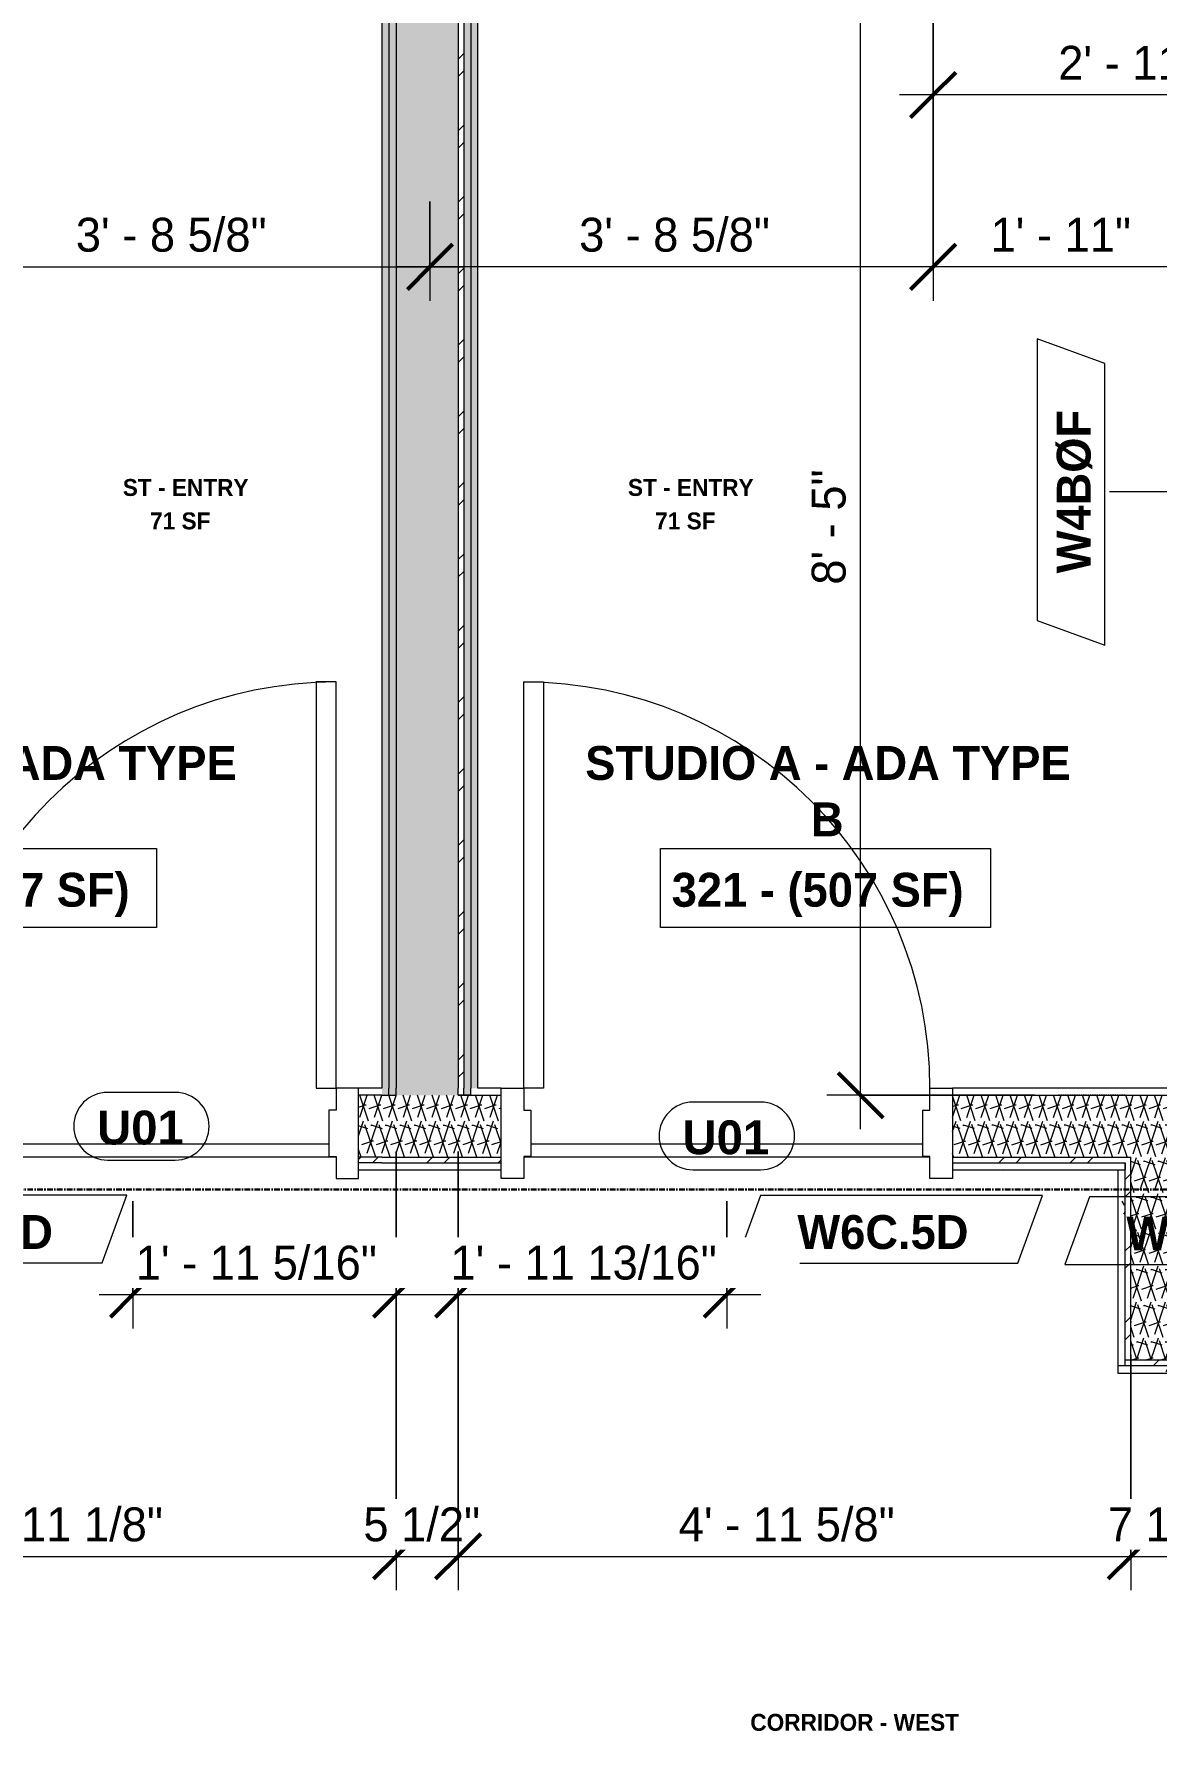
# Model space of a CAD drawing. Header units: inches. Extents: x -4058 to -1781, y 9814 to 12289.
# Drawn here: x -2749.8 to -2650.4, y 10419.2 to 10569.6 of the extents above; entities that cross this region are included whole.
import ezdxf

# ---------------------------------------------------------------- set-up
doc = ezdxf.new("R2010")
doc.units = ezdxf.units.IN
doc.header["$MEASUREMENT"] = 0
for name, pattern in [('Dash 3_32_', [0.1875, 0.09375, -0.09375]), ('Grid Line 1_2_', [0.875, 0.5, -0.125, 0.125, -0.125]), ('Grid Line 1_2__2_', [0.875, 0.5, -0.125, 0.125, -0.125])]:
    doc.linetypes.add(name, pattern=pattern)
for name, color, linetype, lineweight in [('0-1', 7, 'Continuous', 5), ('0-4', 55, 'Continuous', 9), ('A-ANNO-DIMS', 211, 'Continuous', 9), ('A-ANNO-DIMS-32', 211, 'Continuous', 9), ('A-AREA-IDEN', 2, 'Continuous', 9), ('A-DETL-1', 90, 'Dash 3_32_', 9), ('A-DOOR-1', 7, 'Continuous', 9), ('A-DOOR-FRAM-1', 7, 'Continuous', 9), ('A-DOOR-IDEN', 31, 'Continuous', 9), ('A-FLOR-1', 7, 'Continuous', 9), ('A-WALL-1', 7, 'Continuous', 9), ('A-WALL-IDEN', 211, 'Continuous', 9), ('A-WALL-PATT-1', 9, 'Continuous', 9), ('I-WALL-2', 7, 'Continuous', 9), ('S-GRID-1', 1, 'Grid Line 1_2_', 9), ('S-GRID-2', 1, 'Grid Line 1_2__2_', 30)]:
    doc.layers.add(name, color=color, linetype=linetype, lineweight=lineweight)
doc.styles.add('Arial_B', font='arialbd.ttf', dxfattribs={"height": 3})
doc.styles.add('Century Gothic', font='ufonts.com_century-gothic.ttf', dxfattribs={"height": 3})
doc.styles.add('Century Gothic_B', font='GOTHICB.TTF', dxfattribs={"height": 3})
doc.styles.add('Century Gothic_B_1', font='GOTHICB.TTF', dxfattribs={"height": 1.5})
doc.dimstyles.new('THE_DIMENSION_STRING', dxfattribs={"dimscale": 12, "dimtxt": 3.132505, "dimasz": 0.333333, "dimexe": 0.25, "dimexo": 0.166667, "dimgap": 0.041667, "dimtad": 1, "dimdec": 4, "dimrnd": 0.0625, "dimzin": 3, "dimdsep": 46, "dimlunit": 4, "dimtxsty": 'Century Gothic', "dimblk1": 'OBLIQUE', "dimblk2": 'OBLIQUE', "dimsah": 1, "dimcen": 0.09, "dimdle": 0.25, "dimazin": 0, "dimtfac": 1, "dimtdec": 4, "dimtix": 1, "dimtmove": 0, "dimatfit": 3, "dimfxl": 1, "dimtvp": 1, "dimtfill": 1, "dimfrac": 2, "dimtolj": 1, "dimtzin": 0, "dimarcsym": 2})
doc.dimstyles.new('THE_DIMENSION_STRING_2', dxfattribs={"dimscale": 12, "dimtxt": 3.132505, "dimasz": 0.333333, "dimexe": 0.25, "dimexo": 0.166667, "dimgap": 0.041667, "dimtad": 1, "dimdec": 4, "dimrnd": 0.0625, "dimzin": 3, "dimdsep": 46, "dimlunit": 4, "dimtxsty": 'Century Gothic', "dimblk1": 'OBLIQUE', "dimblk2": 'OBLIQUE', "dimsah": 1, "dimcen": 0.09, "dimdle": 0.25, "dimazin": 0, "dimtfac": 1, "dimtdec": 4, "dimtix": 1, "dimtmove": 0, "dimatfit": 3, "dimfxl": 1, "dimtvp": 1, "dimtfill": 1, "dimfrac": 2, "dimtolj": 1, "dimtzin": 0, "dimarcsym": 2})
doc.dimstyles.new('THE_DIMENSION_STRING_3', dxfattribs={"dimscale": 12, "dimtxt": 3.132505, "dimasz": 0.333333, "dimexe": 0.25, "dimexo": 0.166667, "dimgap": 0.041667, "dimtad": 1, "dimdec": 4, "dimrnd": 0.0625, "dimzin": 3, "dimdsep": 46, "dimlunit": 4, "dimtxsty": 'Century Gothic', "dimblk1": 'OBLIQUE', "dimblk2": 'OBLIQUE', "dimsah": 1, "dimcen": 0.09, "dimdle": 0.25, "dimazin": 0, "dimtfac": 1, "dimtdec": 4, "dimtix": 1, "dimtmove": 0, "dimatfit": 3, "dimfxl": 1, "dimtvp": 1, "dimtfill": 1, "dimfrac": 2, "dimtolj": 1, "dimtzin": 0, "dimarcsym": 2})
doc.dimstyles.new('THE_DIMENSION_STRING_4', dxfattribs={"dimscale": 12, "dimtxt": 3.132505, "dimasz": 0.333333, "dimexe": 0.25, "dimexo": 0.166667, "dimgap": 0.041667, "dimtad": 1, "dimdec": 4, "dimrnd": 0.0625, "dimzin": 3, "dimdsep": 46, "dimlunit": 4, "dimtxsty": 'Century Gothic', "dimblk1": 'OBLIQUE', "dimblk2": 'OBLIQUE', "dimsah": 1, "dimcen": 0.09, "dimdle": 0.25, "dimazin": 0, "dimtfac": 1, "dimtdec": 4, "dimtix": 1, "dimtmove": 0, "dimatfit": 3, "dimfxl": 1, "dimtvp": 1, "dimtfill": 1, "dimfrac": 2, "dimtolj": 1, "dimtzin": 0, "dimarcsym": 2})
doc.dimstyles.new('THE_DIMENSION_STRING_5', dxfattribs={"dimscale": 12, "dimtxt": 3.132505, "dimasz": 0.333333, "dimexe": 0.25, "dimexo": 0.166667, "dimgap": 0.041667, "dimtad": 1, "dimdec": 4, "dimrnd": 0.0625, "dimzin": 3, "dimdsep": 46, "dimlunit": 4, "dimtxsty": 'Century Gothic', "dimblk1": 'OBLIQUE', "dimblk2": 'OBLIQUE', "dimsah": 1, "dimcen": 0.09, "dimdle": 0.25, "dimazin": 0, "dimtfac": 1, "dimtdec": 4, "dimtix": 1, "dimtmove": 0, "dimatfit": 3, "dimfxl": 1, "dimtvp": 1, "dimtfill": 1, "dimfrac": 2, "dimtolj": 1, "dimtzin": 0, "dimarcsym": 2})
pattern_1 = [(0, (0, 0), (10.24, 2.56), [0.422, -7.258, 0.422, -7.258, -40.96]), (0, (0, 0), (10.24, 2.56), [-15.36, 0.422, -14.938, 0.422, -7.258, -17.92]), (0, (0, 0), (10.24, 2.56), [-38.4, 0.422, -4.698, 0.422, -12.378]), (120, (3.84, 1.28), (-7.33702503, 7.58810013), [0.422, -7.258, 0.422, -7.258, -40.96]), (120, (3.84, 1.28), (-7.33702503, 7.58810013), [-15.36, 0.422, -14.938, 0.422, -7.258, -17.92]), (120, (3.84, 1.28), (-7.33702503, 7.58810013), [-38.4, 0.422, -4.698, 0.422, -12.378]), (240, (5.12, 6.4), (-2.90297497, -10.14810013), [0.422, -7.258, 0.422, -7.258, -40.96]), (240, (5.12, 6.4), (-2.90297497, -10.14810013), [-15.36, 0.422, -14.938, 0.422, -7.258, -17.92]), (240, (5.12, 6.4), (-2.90297497, -10.14810013), [-38.4, 0.422, -4.698, 0.422, -12.378])]
pattern_2 = [(161.57, (0.16, 0.16), (-1.279773737, -0.000426766), [0, -9.107, 1.011, 0]), (18.43, (-0.16, 0.16), (-1.279773737, 0.000426766), [0, -9.107, 1.011, 0]), (108.43, (0.16, 0.16), (0.639452382, -3.199964008), [3.035, -7.083]), (71.57, (-0.16, 0.16), (0.639452382, 3.199964008), [3.035, -7.083])]
pattern_3 = [(45, (0, 0), (-3.1678384, 3.1678384), []), (45, (0, 4.8), (-3.1678384, 3.1678384), [])]

# ---------------------------------------------------------------- blocks, each defined once
blk = doc.blocks.new('CTR - 1st Phase - Shell_rvt-1-UNITS PLANS - 3RD FLOOR')
at = {"layer": 'A-FLOR-1'}
for p, q in [((-2758.41, 10471.24), (-2723.66, 10471.24)), ((-2705.79, 10471.24), (-2671.04, 10471.24)), ((-2723.04, 10470.04), (-2759.04, 10470.04)), ((-2670.41, 10470.04), (-2706.41, 10470.04))]:
    blk.add_line(p, q, dxfattribs=at)
at = {"layer": 'S-GRID-1'}
blk.add_line((-1781.27, 10467.19), (-4041.78, 10467.19), dxfattribs=at)
blk = doc.blocks.new('HOLLOW METAL - UNIT DOOR-2191978-UNITS PLANS - 3RD FLOOR')
at = {"layer": 'A-DOOR-1'}
for p, q in [((18, 39.875), (16.25, 39.875)), ((16.25, 39.875), (16.25, 3.875)), ((18, 3.875), (18, 39.875)), ((16.25, 3.875), (18, 3.875))]:
    blk.add_line(p, q, dxfattribs=at)
blk.add_arc((18, 3.875), 36, 90, 180, dxfattribs=at)
at = {"layer": 'A-DOOR-FRAM-1'}
for p, q in [((-18, 3.875), (-20, 3.875)), ((-20, 3.875), (-20, -4.125)), ((-18, 1.9375), (-18, 3.875)), ((18, 3.875), (18, 1.9375)), ((20, 3.875), (18, 3.875)), ((20, -4.125), (20, 3.875)), ((-17.375, 1.9375), (-18, 1.9375)), ((-17.375, -2.1875), (-17.375, 1.9375)), ((18, 1.9375), (17.375, 1.9375)), ((17.375, 1.9375), (17.375, -2.1875)), ((-18, -4.125), (-18, -2.1875)), ((-18, -2.1875), (-17.375, -2.1875)), ((17.375, -2.1875), (18, -2.1875)), ((18, -2.1875), (18, -4.125)), ((-20, -4.125), (-18, -4.125)), ((18, -4.125), (20, -4.125))]:
    blk.add_line(p, q, dxfattribs=at)
blk = doc.blocks.new('HOLLOW METAL - UNIT DOOR-2191977-UNITS PLANS - 3RD FLOOR')
at = {"layer": 'A-DOOR-1'}
for p, q in [((16.25, -3.875), (18, -3.875)), ((16.25, -39.875), (16.25, -3.875)), ((18, -3.875), (18, -39.875)), ((18, -39.875), (16.25, -39.875))]:
    blk.add_line(p, q, dxfattribs=at)
blk.add_arc((18, -3.875), 36, 180, 270, dxfattribs=at)
at = {"layer": 'A-DOOR-FRAM-1'}
for p, q in [((-20, 4.125), (-18, 4.125)), ((-20, -3.875), (-20, 4.125)), ((-18, 4.125), (-18, 2.1875)), ((18, 4.125), (20, 4.125)), ((18, 2.1875), (18, 4.125)), ((20, 4.125), (20, -3.875)), ((-18, 2.1875), (-17.375, 2.1875)), ((-17.375, 2.1875), (-17.375, -1.9375)), ((17.375, 2.1875), (18, 2.1875)), ((17.375, -1.9375), (17.375, 2.1875)), ((-18, -1.9375), (-18, -3.875)), ((-17.375, -1.9375), (-18, -1.9375)), ((18, -1.9375), (17.375, -1.9375)), ((18, -3.875), (18, -1.9375)), ((-18, -3.875), (-20, -3.875)), ((20, -3.875), (18, -3.875))]:
    blk.add_line(p, q, dxfattribs=at)
blk = doc.blocks.new('CTR - 1st Phase - Common Walls_rvt-1-UNITS PLANS - 3RD FLOOR')
at = {"layer": 'A-WALL-PATT-1'}
h = blk.add_hatch(dxfattribs=at)
h.set_pattern_fill('FP_1', color=256, style=0, pattern_type=2)
h.set_pattern_definition(pattern_1)
h.paths.add_polyline_path([(-2718.35, 10475.54), (-2718.35, 10843.14), (-2718.97, 10843.14), (-2718.97, 10475.54)], flags=0)
h = blk.add_hatch(dxfattribs=at)
h.set_pattern_fill('FP_1', color=256, style=0, pattern_type=2)
h.set_pattern_definition(pattern_1)
h.paths.add_polyline_path([(-2717.72, 10475.54), (-2717.72, 10843.14), (-2718.35, 10843.14), (-2718.35, 10475.54)], flags=0)
h = blk.add_hatch(dxfattribs=at)
h.set_pattern_fill('FP_5', color=256, style=0, pattern_type=2)
h.set_pattern_definition(pattern_2)
h.paths.add_polyline_path([(-2717.72, 10475.54), (-2712.22, 10475.54), (-2712.22, 10843.14), (-2717.72, 10843.14), (-2717.72, 10476.16)], flags=0)
h = blk.add_hatch(dxfattribs=at)
h.set_pattern_fill('FP_63', color=256, style=0, pattern_type=2)
h.set_pattern_definition(pattern_3)
h.paths.add_polyline_path([(-2711.72, 10475.54), (-2711.72, 10843.14), (-2712.22, 10843.14), (-2712.22, 10475.54)], flags=0)
h = blk.add_hatch(dxfattribs=at)
h.set_pattern_fill('FP_1', color=256, style=0, pattern_type=2)
h.set_pattern_definition(pattern_1)
h.paths.add_polyline_path([(-2711.72, 10475.54), (-2711.1, 10475.54), (-2711.1, 10843.14), (-2711.72, 10843.14), (-2711.72, 10476.16)], flags=0)
h = blk.add_hatch(dxfattribs=at)
h.set_pattern_fill('FP_1', color=256, style=0, pattern_type=2)
h.set_pattern_definition(pattern_1)
h.paths.add_polyline_path([(-2711.1, 10476.16), (-2710.47, 10476.16), (-2710.47, 10843.14), (-2711.1, 10843.14), (-2711.1, 10482.29)], flags=0)
h = blk.add_hatch(dxfattribs=at)
h.set_pattern_fill('FP_1', color=256, style=0, pattern_type=2)
h.set_pattern_definition(pattern_1)
h.paths.add_polyline_path([(-2718.97, 10475.54), (-2718.97, 10476.16), (-2721.04, 10476.16), (-2721.04, 10475.54)], flags=0)
h.paths.add_polyline_path([(-2761.04, 10475.54), (-2761.04, 10476.16), (-2784.07, 10476.16), (-2784.07, 10475.54), (-2774.28, 10475.54)], flags=0)
h = blk.add_hatch(dxfattribs=at)
h.set_pattern_fill('FP_5', color=256, style=0, pattern_type=2)
h.set_pattern_definition(pattern_2)
h.paths.add_polyline_path([(-2717.72, 10470.04), (-2717.72, 10475.54), (-2721.04, 10475.54), (-2721.04, 10470.04), (-2718.97, 10470.04)], flags=0)
h.paths.add_polyline_path([(-2761.04, 10470.04), (-2761.04, 10475.54), (-2776.82, 10475.54), (-2776.82, 10470.04), (-2774.28, 10470.04)], flags=0)
h = blk.add_hatch(dxfattribs=at)
h.set_pattern_fill('FP_5', color=256, style=0, pattern_type=2)
h.set_pattern_definition(pattern_2)
h.paths.add_polyline_path([(-2717.72, 10470.04), (-2708.41, 10470.04), (-2708.41, 10475.54), (-2717.72, 10475.54), (-2717.72, 10472.94)], flags=0)
h.paths.add_polyline_path([(-2668.41, 10470.04), (-2652.62, 10470.04), (-2652.62, 10475.54), (-2668.41, 10475.54), (-2668.41, 10470.1)], flags=0)
h = blk.add_hatch(dxfattribs=at)
h.set_pattern_fill('FP_5', color=256, style=0, pattern_type=2)
h.set_pattern_definition(pattern_2)
h.paths.add_polyline_path([(-2645.37, 10452.04), (-2645.37, 10475.54), (-2652.62, 10475.54), (-2652.62, 10452.04)], flags=0)
h = blk.add_hatch(dxfattribs=at)
h.set_pattern_fill('FP_63', color=256, style=0, pattern_type=2)
h.set_pattern_definition(pattern_3)
h.paths.add_polyline_path([(-2717.72, 10469.54), (-2717.72, 10470.04), (-2721.04, 10470.04), (-2721.04, 10469.54), (-2718.97, 10469.54)], flags=0)
h.paths.add_polyline_path([(-2761.04, 10469.54), (-2761.04, 10470.04), (-2776.32, 10470.04), (-2776.32, 10469.54), (-2774.28, 10469.54)], flags=0)
h = blk.add_hatch(dxfattribs=at)
h.set_pattern_fill('FP_63', color=256, style=0, pattern_type=2)
h.set_pattern_definition(pattern_3)
h.paths.add_polyline_path([(-2717.72, 10469.54), (-2708.41, 10469.54), (-2708.41, 10470.04), (-2717.72, 10470.04)], flags=0)
h.paths.add_polyline_path([(-2668.41, 10469.54), (-2653.12, 10469.54), (-2653.12, 10470.04), (-2668.41, 10470.04)], flags=0)
h = blk.add_hatch(dxfattribs=at)
h.set_pattern_fill('FP_63', color=256, style=0, pattern_type=2)
h.set_pattern_definition(pattern_3)
h.paths.add_polyline_path([(-2652.62, 10452.04), (-2652.62, 10470.04), (-2653.12, 10470.04), (-2653.12, 10452.04)], flags=0)
h = blk.add_hatch(dxfattribs=at)
h.set_pattern_fill('FP_1', color=256, style=0, pattern_type=2)
h.set_pattern_definition(pattern_1)
h.paths.add_polyline_path([(-2718.35, 10468.91), (-2717.72, 10468.91), (-2717.72, 10469.54), (-2721.04, 10469.54), (-2721.04, 10468.91), (-2718.97, 10468.91)], flags=0)
h.paths.add_polyline_path([(-2761.04, 10468.91), (-2761.04, 10469.54), (-2776.32, 10469.54), (-2776.32, 10468.91), (-2774.28, 10468.91)], flags=0)
h = blk.add_hatch(dxfattribs=at)
h.set_pattern_fill('FP_1', color=256, style=0, pattern_type=2)
h.set_pattern_definition(pattern_1)
h.paths.add_polyline_path([(-2717.72, 10468.91), (-2708.41, 10468.91), (-2708.41, 10469.54), (-2717.72, 10469.54)], flags=0)
h.paths.add_polyline_path([(-2668.41, 10468.91), (-2653.12, 10468.91), (-2653.12, 10469.54), (-2668.41, 10469.54)], flags=0)
h = blk.add_hatch(dxfattribs=at)
h.set_pattern_fill('FP_1', color=256, style=0, pattern_type=2)
h.set_pattern_definition(pattern_1)
h.paths.add_polyline_path([(-2653.12, 10451.54), (-2653.12, 10468.91), (-2653.75, 10468.91), (-2653.75, 10451.54)], flags=0)
h = blk.add_hatch(dxfattribs=at)
h.set_pattern_fill('FP_63', color=256, style=0, pattern_type=2)
h.set_pattern_definition(pattern_3)
h.paths.add_polyline_path([(-2510.43, 10451.54), (-2501.77, 10451.54), (-2501.27, 10452.04), (-2653.12, 10452.04), (-2653.12, 10451.54), (-2516.93, 10451.54)], flags=0)
h = blk.add_hatch(dxfattribs=at)
h.set_pattern_fill('FP_1', color=256, style=0, pattern_type=2)
h.set_pattern_definition(pattern_1)
h.paths.add_polyline_path([(-2516.93, 10450.91), (-2501.69, 10450.91), (-2501.06, 10451.54), (-2653.75, 10451.54), (-2653.75, 10450.91), (-2534.09, 10450.91)], flags=0)
at = {"layer": 'A-WALL-1'}
for p, q in [((-2718.35, 10843.14), (-2718.35, 10476.16)), ((-2717.72, 10843.14), (-2717.72, 10476.16)), ((-2712.22, 10843.14), (-2712.22, 10476.16)), ((-2711.72, 10843.14), (-2711.72, 10476.16)), ((-2711.1, 10843.14), (-2711.1, 10476.16)), ((-2718.35, 10475.54), (-2718.35, 10476.16)), ((-2717.72, 10475.54), (-2717.72, 10476.16)), ((-2712.22, 10475.54), (-2712.22, 10476.16)), ((-2711.72, 10475.54), (-2711.72, 10476.16)), ((-2711.1, 10475.54), (-2711.1, 10476.16)), ((-2718.97, 10475.54), (-2721.04, 10475.54)), ((-2718.97, 10475.54), (-2718.35, 10475.54)), ((-2718.35, 10475.54), (-2717.72, 10475.54)), ((-2711.72, 10475.54), (-2712.22, 10475.54)), ((-2712.22, 10475.54), (-2711.72, 10475.54)), ((-2711.1, 10475.54), (-2711.72, 10475.54)), ((-2711.72, 10475.54), (-2711.1, 10475.54)), ((-2711.1, 10475.54), (-2708.41, 10475.54)), ((-2668.41, 10475.54), (-2653.75, 10475.54)), ((-2653.75, 10475.54), (-2652.62, 10475.54)), ((-2652.62, 10475.54), (-2645.37, 10475.54)), ((-2718.97, 10470.04), (-2721.04, 10470.04)), ((-2718.97, 10470.04), (-2717.72, 10470.04)), ((-2717.72, 10470.04), (-2708.41, 10470.04)), ((-2668.41, 10470.04), (-2653.75, 10470.04)), ((-2653.75, 10470.04), (-2653.12, 10470.04)), ((-2653.12, 10470.04), (-2652.62, 10470.04)), ((-2652.62, 10452.04), (-2652.62, 10470.04)), ((-2718.97, 10469.54), (-2721.04, 10469.54)), ((-2718.97, 10469.54), (-2717.72, 10469.54)), ((-2717.72, 10469.54), (-2708.41, 10469.54)), ((-2668.41, 10469.54), (-2653.75, 10469.54)), ((-2653.75, 10469.54), (-2653.12, 10469.54)), ((-2653.75, 10468.91), (-2653.12, 10468.91)), ((-2653.12, 10469.54), (-2653.12, 10468.91)), ((-2653.12, 10468.91), (-2653.12, 10469.54)), ((-2653.12, 10452.04), (-2653.12, 10468.91)), ((-2652.62, 10452.04), (-2653.12, 10452.04)), ((-2653.12, 10451.54), (-2653.12, 10452.04)), ((-2653.12, 10451.54), (-2653.12, 10452.04)), ((-2645.37, 10452.04), (-2652.62, 10452.04)), ((-2653.12, 10451.54), (-2653.75, 10451.54)), ((-2644.75, 10451.54), (-2653.12, 10451.54))]:
    blk.add_line(p, q, dxfattribs=at)
at = {"layer": 'I-WALL-2'}
for p, q in [((-2718.97, 10843.14), (-2718.97, 10476.16)), ((-2710.47, 10476.16), (-2710.47, 10843.14)), ((-2718.97, 10476.16), (-2721.04, 10476.16)), ((-2708.41, 10476.16), (-2710.47, 10476.16)), ((-2653.75, 10476.16), (-2668.41, 10476.16)), ((-2645.37, 10476.16), (-2653.75, 10476.16)), ((-2721.04, 10468.91), (-2718.97, 10468.91)), ((-2718.97, 10468.91), (-2718.35, 10468.91)), ((-2718.35, 10468.91), (-2717.72, 10468.91)), ((-2717.72, 10468.91), (-2708.41, 10468.91)), ((-2668.41, 10468.91), (-2653.75, 10468.91)), ((-2653.75, 10468.91), (-2653.75, 10451.54)), ((-2653.75, 10451.54), (-2653.75, 10450.91)), ((-2653.75, 10450.91), (-2644.75, 10450.91))]:
    blk.add_line(p, q, dxfattribs=at)
at = {"layer": '0-4'}
blk.add_blockref('HOLLOW METAL - UNIT DOOR-2191978-UNITS PLANS - 3RD FLOOR', (-2741.04, 10472.29), dxfattribs=at)
at = {"layer": '0-4', "rotation": 180}
blk.add_blockref('HOLLOW METAL - UNIT DOOR-2191977-UNITS PLANS - 3RD FLOOR', (-2688.41, 10472.29), dxfattribs=at)
blk = doc.blocks.new('CTR - 1st Phase - Structure_rvt-1-UNITS PLANS - 3RD FLOOR')
at = {"layer": 'S-GRID-2'}
blk.add_line((-1781.27, 10467.19), (-4041.78, 10467.19), dxfattribs=at)
blk = doc.blocks.new('DIMBLOCK85-UNITS PLANS - 3RD FLOOR')
at = {"layer": 'A-ANNO-DIMS-32'}
for p, q in [((-2670.12, 10574.53), (-2670.12, 10561.2)), ((-2670.12, 10564.2), (-2670.12, 10574.53)), ((-2635.12, 10574.53), (-2635.12, 10561.2)), ((-2635.12, 10564.2), (-2635.12, 10574.53)), ((-2632.12, 10564.2), (-2673.12, 10564.2))]:
    blk.add_line(p, q, dxfattribs=at)
at = {"layer": 'A-ANNO-DIMS-32', "lineweight": 50}
for p, q in [((-2670.12, 10564.2), (-2668.12, 10566.2)), ((-2635.12, 10564.2), (-2633.12, 10566.2)), ((-2670.12, 10564.2), (-2672.12, 10562.2)), ((-2635.12, 10564.2), (-2637.12, 10562.2))]:
    blk.add_line(p, q, dxfattribs=at)
at = {"layer": 'A-ANNO-DIMS-32', "color": 0, "insert": (-2659.04, 10568.55), "char_height": 3, "width": 15.394, "attachment_point": 1, "line_spacing_factor": 0.984502, "style": 'Century Gothic', "bg_fill": 3, "box_fill_scale": 1.25, "bg_fill_color": 256, "bg_fill_true_color": 13158600, "bg_fill_transparency": 0}
blk.add_mtext('2\' - 11"', dxfattribs=at)
blk = doc.blocks.new('_Oblique')
at = {"color": 0, "linetype": 'ByBlock', "lineweight": -2}
blk.add_line((-0.5, -0.5), (0.5, 0.5), dxfattribs=at)
blk = doc.blocks.new('DIMBLOCK88-UNITS PLANS - 3RD FLOOR')
at = {"layer": 'A-ANNO-DIMS-32'}
for p, q in [((-2670.12, 10574.53), (-2670.12, 10545.96)), ((-2670.12, 10548.96), (-2670.12, 10574.53)), ((-2647.12, 10548.14), (-2647.12, 10551.96)), ((-2647.12, 10548.96), (-2673.12, 10548.96)), ((-2647.12, 10548.96), (-2647.12, 10548.14))]:
    blk.add_line(p, q, dxfattribs=at)
at = {"layer": 'A-ANNO-DIMS-32', "lineweight": 50}
for p, q in [((-2670.12, 10548.96), (-2668.12, 10550.96)), ((-2647.12, 10548.96), (-2645.12, 10550.96)), ((-2670.12, 10548.96), (-2672.12, 10546.96)), ((-2647.12, 10548.96), (-2649.12, 10546.96))]:
    blk.add_line(p, q, dxfattribs=at)
at = {"layer": 'A-ANNO-DIMS-32', "color": 0, "insert": (-2665.04, 10553.31), "char_height": 3, "width": 15.394, "attachment_point": 1, "line_spacing_factor": 0.984502, "style": 'Century Gothic', "bg_fill": 3, "box_fill_scale": 1.25, "bg_fill_color": 256, "bg_fill_true_color": 13158600, "bg_fill_transparency": 0}
blk.add_mtext('1\' - 11"', dxfattribs=at)
blk = doc.blocks.new('Wall Tag - Arch Wall-3956453-UNITS PLANS - 3RD FLOOR')
at = {"layer": 'A-WALL-IDEN'}
for p, q in [((-0.3561, 0.0937), (-0.4244, -0.0937)), ((0.4244, 0.0937), (-0.3561, 0.0937)), ((0.3561, -0.0937), (0.4244, 0.0937)), ((-0.4244, -0.0937), (0.3561, -0.0937))]:
    blk.add_line(p, q, dxfattribs=at)
blk = doc.blocks.new('DIMBLOCK435-UNITS PLANS - 3RD FLOOR')
at = {"layer": 'A-ANNO-DIMS-32'}
for p, q in [((-2676.55, 10472.53), (-2676.55, 10579.53)), ((-2672.12, 10576.53), (-2679.55, 10576.53)), ((-2676.55, 10576.53), (-2672.12, 10576.53)), ((-2661.12, 10475.53), (-2679.55, 10475.53)), ((-2676.55, 10475.53), (-2661.12, 10475.53))]:
    blk.add_line(p, q, dxfattribs=at)
at = {"layer": 'A-ANNO-DIMS-32', "lineweight": 50}
for p, q in [((-2676.55, 10576.53), (-2678.55, 10578.53)), ((-2676.55, 10576.53), (-2674.55, 10574.53)), ((-2676.55, 10475.53), (-2678.55, 10477.53)), ((-2676.55, 10475.53), (-2674.55, 10473.53))]:
    blk.add_line(p, q, dxfattribs=at)
at = {"layer": 'A-ANNO-DIMS-32', "color": 0, "insert": (-2680.89, 10520.79), "char_height": 3, "width": 12.5897, "attachment_point": 1, "rotation": 90, "line_spacing_factor": 0.984502, "style": 'Century Gothic', "bg_fill": 3, "box_fill_scale": 1.25, "bg_fill_color": 256, "bg_fill_true_color": 13158600, "bg_fill_transparency": 0}
blk.add_mtext('8\' - 5"', dxfattribs=at)
blk = doc.blocks.new('DIMBLOCK780-UNITS PLANS - 3RD FLOOR')
at = {"layer": 'A-ANNO-DIMS-32'}
for p, q in [((-2670.12, 10577.59), (-2670.12, 10545.96)), ((-2670.12, 10548.96), (-2670.12, 10577.59)), ((-2714.72, 10554.76), (-2714.72, 10545.96)), ((-2714.72, 10548.96), (-2714.72, 10554.76)), ((-2667.12, 10548.96), (-2717.72, 10548.96))]:
    blk.add_line(p, q, dxfattribs=at)
at = {"layer": 'A-ANNO-DIMS-32', "lineweight": 50}
for p, q in [((-2714.72, 10548.96), (-2712.72, 10550.96)), ((-2670.12, 10548.96), (-2668.12, 10550.96)), ((-2714.72, 10548.96), (-2716.72, 10546.96)), ((-2670.12, 10548.96), (-2672.12, 10546.96))]:
    blk.add_line(p, q, dxfattribs=at)
at = {"layer": 'A-ANNO-DIMS-32', "color": 0, "insert": (-2701.5, 10553.31), "char_height": 3, "width": 21.7784, "attachment_point": 1, "line_spacing_factor": 0.984502, "style": 'Century Gothic', "bg_fill": 3, "box_fill_scale": 1.25, "bg_fill_color": 256, "bg_fill_true_color": 13158600, "bg_fill_transparency": 0}
blk.add_mtext('3\' - 8 5/8"', dxfattribs=at)
blk = doc.blocks.new('DIMBLOCK784-UNITS PLANS - 3RD FLOOR')
at = {"layer": 'A-ANNO-DIMS-32'}
for p, q in [((-2759.32, 10577.59), (-2759.32, 10545.96)), ((-2759.32, 10548.96), (-2759.32, 10577.59)), ((-2714.72, 10554.76), (-2714.72, 10545.96)), ((-2714.72, 10548.96), (-2714.72, 10554.76)), ((-2762.32, 10548.96), (-2711.72, 10548.96))]:
    blk.add_line(p, q, dxfattribs=at)
at = {"layer": 'A-ANNO-DIMS-32', "lineweight": 50}
for p, q in [((-2759.32, 10548.96), (-2757.32, 10550.96)), ((-2714.72, 10548.96), (-2712.72, 10550.96)), ((-2759.32, 10548.96), (-2761.32, 10546.96)), ((-2714.72, 10548.96), (-2716.72, 10546.96))]:
    blk.add_line(p, q, dxfattribs=at)
at = {"layer": 'A-ANNO-DIMS-32', "color": 0, "insert": (-2746.1, 10553.31), "char_height": 3, "width": 21.7784, "attachment_point": 1, "line_spacing_factor": 0.984502, "style": 'Century Gothic', "bg_fill": 3, "box_fill_scale": 1.25, "bg_fill_color": 256, "bg_fill_true_color": 13158600, "bg_fill_transparency": 0}
blk.add_mtext('3\' - 8 5/8"', dxfattribs=at)
blk = doc.blocks.new('DIMBLOCK1050-UNITS PLANS - 3RD FLOOR')
at = {"layer": 'A-ANNO-DIMS-32'}
for p, q in [((-2717.72, 10470.54), (-2717.72, 10431.66)), ((-2717.72, 10434.66), (-2717.72, 10470.54)), ((-2776.82, 10452.54), (-2776.82, 10431.66)), ((-2776.82, 10434.66), (-2776.82, 10452.54)), ((-2776.82, 10434.66), (-2717.72, 10434.66))]:
    blk.add_line(p, q, dxfattribs=at)
at = {"layer": 'A-ANNO-DIMS-32', "lineweight": 50}
for p, q in [((-2776.82, 10434.66), (-2774.82, 10436.66)), ((-2717.72, 10434.66), (-2715.72, 10436.66)), ((-2776.82, 10434.66), (-2778.82, 10432.66)), ((-2717.72, 10434.66), (-2719.72, 10432.66))]:
    blk.add_line(p, q, dxfattribs=at)
at = {"layer": 'A-ANNO-DIMS-32', "color": 0, "insert": (-2757.52, 10439), "char_height": 3, "width": 24.5827, "attachment_point": 1, "line_spacing_factor": 0.984502, "style": 'Century Gothic', "bg_fill": 3, "box_fill_scale": 1.25, "bg_fill_color": 256, "bg_fill_true_color": 13158600, "bg_fill_transparency": 0}
blk.add_mtext('4\' - 11 1/8"', dxfattribs=at)
blk = doc.blocks.new('DIMBLOCK1051-UNITS PLANS - 3RD FLOOR')
at = {"layer": 'A-ANNO-DIMS-32'}
for p, q in [((-2717.72, 10470.54), (-2717.72, 10431.66)), ((-2717.72, 10434.66), (-2717.72, 10470.54)), ((-2712.22, 10470.54), (-2712.22, 10431.66)), ((-2712.22, 10434.66), (-2712.22, 10470.54)), ((-2717.72, 10434.66), (-2712.22, 10434.66))]:
    blk.add_line(p, q, dxfattribs=at)
at = {"layer": 'A-ANNO-DIMS-32', "lineweight": 50}
for p, q in [((-2717.72, 10434.66), (-2715.72, 10436.66)), ((-2712.22, 10434.66), (-2710.22, 10436.66)), ((-2717.72, 10434.66), (-2719.72, 10432.66)), ((-2712.22, 10434.66), (-2714.22, 10432.66))]:
    blk.add_line(p, q, dxfattribs=at)
at = {"layer": 'A-ANNO-DIMS-32', "color": 0, "insert": (-2720.62, 10439), "char_height": 3, "width": 13.5444, "attachment_point": 1, "line_spacing_factor": 0.984502, "style": 'Century Gothic', "bg_fill": 3, "box_fill_scale": 1.25, "bg_fill_color": 256, "bg_fill_true_color": 13158600, "bg_fill_transparency": 0}
blk.add_mtext('5 1/2"', dxfattribs=at)
blk = doc.blocks.new('DIMBLOCK1052-UNITS PLANS - 3RD FLOOR')
at = {"layer": 'A-ANNO-DIMS-32'}
for p, q in [((-2712.22, 10470.54), (-2712.22, 10431.66)), ((-2712.22, 10434.66), (-2712.22, 10470.54)), ((-2652.62, 10452.54), (-2652.62, 10431.66)), ((-2652.62, 10434.66), (-2652.62, 10452.54)), ((-2712.22, 10434.66), (-2652.62, 10434.66))]:
    blk.add_line(p, q, dxfattribs=at)
at = {"layer": 'A-ANNO-DIMS-32', "lineweight": 50}
for p, q in [((-2712.22, 10434.66), (-2710.22, 10436.66)), ((-2652.62, 10434.66), (-2650.62, 10436.66)), ((-2712.22, 10434.66), (-2714.22, 10432.66)), ((-2652.62, 10434.66), (-2654.62, 10432.66))]:
    blk.add_line(p, q, dxfattribs=at)
at = {"layer": 'A-ANNO-DIMS-32', "color": 0, "insert": (-2692.67, 10439), "char_height": 3, "width": 24.5827, "attachment_point": 1, "line_spacing_factor": 0.984502, "style": 'Century Gothic', "bg_fill": 3, "box_fill_scale": 1.25, "bg_fill_color": 256, "bg_fill_true_color": 13158600, "bg_fill_transparency": 0}
blk.add_mtext('4\' - 11 5/8"', dxfattribs=at)
blk = doc.blocks.new('DIMBLOCK1053-UNITS PLANS - 3RD FLOOR')
at = {"layer": 'A-ANNO-DIMS-32'}
for p, q in [((-2652.62, 10452.54), (-2652.62, 10431.66)), ((-2652.62, 10434.66), (-2652.62, 10452.54)), ((-2645.37, 10452.54), (-2645.37, 10431.66)), ((-2645.37, 10434.66), (-2645.37, 10452.54)), ((-2652.62, 10434.66), (-2645.37, 10434.66))]:
    blk.add_line(p, q, dxfattribs=at)
at = {"layer": 'A-ANNO-DIMS-32', "lineweight": 50}
for p, q in [((-2652.62, 10434.66), (-2650.62, 10436.66)), ((-2645.37, 10434.66), (-2643.37, 10436.66)), ((-2652.62, 10434.66), (-2654.62, 10432.66)), ((-2645.37, 10434.66), (-2647.37, 10432.66))]:
    blk.add_line(p, q, dxfattribs=at)
at = {"layer": 'A-ANNO-DIMS-32', "color": 0, "insert": (-2654.64, 10439), "char_height": 3, "width": 13.5444, "attachment_point": 1, "line_spacing_factor": 0.984502, "style": 'Century Gothic', "bg_fill": 3, "box_fill_scale": 1.25, "bg_fill_color": 256, "bg_fill_true_color": 13158600, "bg_fill_transparency": 0}
blk.add_mtext('7 1/4"', dxfattribs=at)
blk = doc.blocks.new('DIMBLOCK1184-UNITS PLANS - 3RD FLOOR')
at = {"layer": 'A-ANNO-DIMS-32'}
for p, q in [((-2712.22, 10470.54), (-2712.22, 10454.86)), ((-2712.22, 10457.86), (-2712.22, 10470.54)), ((-2688.41, 10466.16), (-2688.41, 10454.86)), ((-2688.41, 10457.86), (-2688.41, 10466.16)), ((-2715.22, 10457.86), (-2685.41, 10457.86))]:
    blk.add_line(p, q, dxfattribs=at)
at = {"layer": 'A-ANNO-DIMS-32', "lineweight": 50}
for p, q in [((-2712.22, 10457.86), (-2710.22, 10459.86)), ((-2688.41, 10457.86), (-2686.41, 10459.86)), ((-2712.22, 10457.86), (-2714.22, 10455.86)), ((-2688.41, 10457.86), (-2690.41, 10455.86))]:
    blk.add_line(p, q, dxfattribs=at)
at = {"layer": 'A-ANNO-DIMS-32', "color": 0, "insert": (-2712.9, 10462.2), "char_height": 3, "width": 30.1914, "attachment_point": 1, "line_spacing_factor": 0.984502, "style": 'Century Gothic', "bg_fill": 3, "box_fill_scale": 1.25, "bg_fill_color": 256, "bg_fill_true_color": 13158600, "bg_fill_transparency": 0}
blk.add_mtext('1\' - 11 13/16"', dxfattribs=at)
blk = doc.blocks.new('DIMBLOCK1185-UNITS PLANS - 3RD FLOOR')
at = {"layer": 'A-ANNO-DIMS-32'}
for p, q in [((-2717.72, 10470.54), (-2717.72, 10454.86)), ((-2717.72, 10457.86), (-2717.72, 10470.54)), ((-2741.04, 10466.16), (-2741.04, 10454.86)), ((-2741.04, 10457.86), (-2741.04, 10466.16)), ((-2744.04, 10457.86), (-2714.72, 10457.86))]:
    blk.add_line(p, q, dxfattribs=at)
at = {"layer": 'A-ANNO-DIMS-32', "lineweight": 50}
for p, q in [((-2741.04, 10457.86), (-2739.04, 10459.86)), ((-2717.72, 10457.86), (-2715.72, 10459.86)), ((-2741.04, 10457.86), (-2743.04, 10455.86)), ((-2717.72, 10457.86), (-2719.72, 10455.86))]:
    blk.add_line(p, q, dxfattribs=at)
at = {"layer": 'A-ANNO-DIMS-32', "color": 0, "insert": (-2740.79, 10462.2), "char_height": 3, "width": 27.387, "attachment_point": 1, "line_spacing_factor": 0.984502, "style": 'Century Gothic', "bg_fill": 3, "box_fill_scale": 1.25, "bg_fill_color": 256, "bg_fill_true_color": 13158600, "bg_fill_transparency": 0}
blk.add_mtext('1\' - 11 5/16"', dxfattribs=at)
blk = doc.blocks.new('Door Tag - Type Mark-2601225-UNITS PLANS - 3RD FLOOR')
at = {"layer": 'A-DOOR-IDEN'}
for p, q in [((0.09375, 0.09375), (-0.09375, 0.09375)), ((-0.09375, -0.09375), (0.09375, -0.09375))]:
    blk.add_line(p, q, dxfattribs=at)
for centre, start, end in [((-0.09375, 0), 90, 270), ((0.09375, 0), 270, 90)]:
    blk.add_arc(centre, 0.09375, start, end, dxfattribs=at)

msp = doc.modelspace()

# ---------------------------------------------------------------- linework, layer by layer
at = {"layer": 'A-AREA-IDEN', "flags": 128}
msp.add_lwpolyline([(-2768.19244, 10497.41549), (-2738.94205, 10497.41549), (-2738.94205, 10490.41392), (-2768.19244, 10490.41392)], close=True, dxfattribs=at)
at = {"layer": 'A-DETL-1'}
msp.add_line((-2653.12374, 10475.53481), (-2659.12374, 10475.53481), dxfattribs=at)
at = {"layer": 'A-WALL-IDEN'}
msp.add_line((-2647.12374, 10529.01241), (-2654.50565, 10529.01241), dxfattribs=at)

# ---------------------------------------------------------------- block references
at = {"layer": '0-1'}
for name in ['CTR - 1st Phase - Shell_rvt-1-UNITS PLANS - 3RD FLOOR', 'CTR - 1st Phase - Structure_rvt-1-UNITS PLANS - 3RD FLOOR', 'CTR - 1st Phase - Common Walls_rvt-1-UNITS PLANS - 3RD FLOOR']:
    msp.add_blockref(name, (0, 0), dxfattribs=at)
at = {"layer": 'A-WALL-IDEN', "xscale": 31.99999999999999, "yscale": 31.99999999999999, "zscale": 31.99999999999999, "rotation": 89.99999999999991}
msp.add_blockref('Wall Tag - Arch Wall-3956453-UNITS PLANS - 3RD FLOOR', (-2657.92367, 10529.01241), dxfattribs=at)
at = {"layer": 'A-WALL-IDEN', "xscale": 31.99999999999999, "yscale": 31.99999999999999, "zscale": 31.99999999999999}
for p in [(-2755.14874, 10463.66642), (-2674.01749, 10463.66237), (-2644.87171, 10463.5394)]:
    msp.add_blockref('Wall Tag - Arch Wall-3956453-UNITS PLANS - 3RD FLOOR', p, dxfattribs=at)

# ---------------------------------------------------------------- texts
at = {"layer": 'A-AREA-IDEN', "attachment_point": 1}
for s, insert, char_height, width, style in [('ST - ENTRY', (-2741.9389, 10530.15603), 1.5, 11.615, 'Century Gothic_B_1'), ('ST - ENTRY', (-2697.17703, 10530.15603), 1.5, 11.615, 'Century Gothic_B_1'), ('71 SF', (-2739.52, 10527.19432), 1.5, 5.757, 'Century Gothic_B_1'), ('71 SF', (-2694.75813, 10527.19432), 1.5, 5.757, 'Century Gothic_B_1'), ('STUDIO A - ADA TYPE', (-2774.85858, 10506.48834), 3, 51.51, 'Century Gothic_B'), ('320 - (507 SF)', (-2767.19244, 10495.24883), 3, 32.926, 'Century Gothic_B'), ('CORRIDOR - WEST', (-2686.33196, 10420.70033), 1.5, 20.705, 'Century Gothic_B_1')]:
    msp.add_mtext(s, dxfattribs=dict(at, insert=insert, char_height=char_height, width=width, style=style))
at = {"layer": 'A-WALL-IDEN', "insert": (-2659.1712, 10521.79649), "char_height": 3, "width": 17.372, "attachment_point": 1, "rotation": 90, "style": 'Century Gothic_B'}
msp.add_mtext('W4BØF', dxfattribs=at)
at = {"layer": 'A-WALL-IDEN', "char_height": 3, "width": 19.594, "attachment_point": 1, "style": 'Century Gothic_B'}
for s, insert in [('W6C.5D', (-2763.28434, 10464.91395)), ('W6C.5D', (-2682.15309, 10464.9099)), ('W8C.5D', (-2653.00732, 10464.78693))]:
    msp.add_mtext(s, dxfattribs=dict(at, insert=insert))

# ---------------------------------------------------------------- next in the draw order: dimensions: what is measured, and where the dimension line sits
at = {"layer": 'A-ANNO-DIMS'}
dim = msp.add_linear_dim(base=(-2670.12374, 10564.20226), p1=(-2635.12374, 10576.53481), p2=(-2670.12374, 10576.53481), angle=0, dimstyle='THE_DIMENSION_STRING', override={"dimpost": '<>', "dimfxl": 35}, dxfattribs=at)
dim.commit()
dim.dimension.update_dxf_attribs({"geometry": 'DIMBLOCK85-UNITS PLANS - 3RD FLOOR', "text_midpoint": (-2652.62374, 10566.23999)})
dim = msp.add_linear_dim(base=(-2717.72374, 10434.65899), p1=(-2776.82374, 10454.5394), p2=(-2717.72374, 10472.5394), dimstyle='THE_DIMENSION_STRING_4', override={"dimpost": '<>', "dimfxl": 61.780337}, dxfattribs=at)
dim.commit()
dim.dimension.update_dxf_attribs({"geometry": 'DIMBLOCK1050-UNITS PLANS - 3RD FLOOR', "text_midpoint": (-2747.27374, 10436.90066)})

# ---------------------------------------------------------------- next in the draw order: dimensions: what is measured, and where the dimension line sits
for base, p1, p2, dimstyle, override, picture, middle in [((-2670.12374, 10548.96457), (-2647.12374, 10546.13614), (-2670.12374, 10576.53481), 'THE_DIMENSION_STRING', {"dimpost": '<>', "dimfxl": 38.119271}, 'DIMBLOCK88-UNITS PLANS - 3RD FLOOR', (-2658.62374, 10550.96457)), ((-2712.22374, 10434.65899), (-2717.72374, 10472.5394), (-2712.22374, 10472.5394), 'THE_DIMENSION_STRING_4', {"dimpost": '<>', "dimfxl": 5.5}, 'DIMBLOCK1051-UNITS PLANS - 3RD FLOOR', (-2714.97374, 10436.90066))]:
    dim = msp.add_linear_dim(base=base, p1=p1, p2=p2, dimstyle=dimstyle, override=override, dxfattribs=at)
    dim.commit()
    dim.dimension.update_dxf_attribs({"geometry": picture, "text_midpoint": middle})

# ---------------------------------------------------------------- next in the draw order: dimensions: what is measured, and where the dimension line sits
dim = msp.add_linear_dim(base=(-2676.54923, 10576.53481), p1=(-2659.12374, 10475.53481), p2=(-2670.12374, 10576.53481), angle=90, dimstyle='THE_DIMENSION_STRING_2', override={"dimpost": '<>', "dimfxl": 101.597244}, dxfattribs=at)
dim.commit()
dim.dimension.update_dxf_attribs({"geometry": 'DIMBLOCK435-UNITS PLANS - 3RD FLOOR', "text_midpoint": (-2678.62468, 10526.03481)})

# ---------------------------------------------------------------- next in the draw order: linework, layer by layer
at = {"layer": 'A-AREA-IDEN', "flags": 128}
msp.add_lwpolyline([(-2694.29272, 10497.41549), (-2665.04233, 10497.41549), (-2665.04233, 10490.41392), (-2694.29272, 10490.41392)], close=True, dxfattribs=at)

# ---------------------------------------------------------------- next in the draw order: texts
at = {"layer": 'A-AREA-IDEN', "char_height": 3, "attachment_point": 1, "style": 'Century Gothic_B'}
for s, insert, width in [('STUDIO A - ADA TYPE', (-2700.95887, 10506.48834), 51.51), ('\\fCentury Gothic|b1|i0|c0|p34|;B', (-2680.95887, 10501.48834), 3.03), ('321 - (507 SF)', (-2693.29272, 10495.24883), 32.926)]:
    msp.add_mtext(s, dxfattribs=dict(at, insert=insert, width=width))

# ---------------------------------------------------------------- next in the draw order: dimensions: what is measured, and where the dimension line sits
at = {"layer": 'A-ANNO-DIMS'}
for base, p1, p2, dimstyle, override, picture, middle in [((-2714.72374, 10548.96457), (-2670.12374, 10579.58716), (-2714.72374, 10556.76234), 'THE_DIMENSION_STRING_3', {"dimpost": '<>', "dimfxl": 50.101224}, 'DIMBLOCK780-UNITS PLANS - 3RD FLOOR', (-2692.42374, 10551.20624)), ((-2652.62374, 10434.65899), (-2712.22374, 10472.5394), (-2652.62374, 10454.5394), 'THE_DIMENSION_STRING_4', {"dimpost": '<>', "dimfxl": 62.258815}, 'DIMBLOCK1052-UNITS PLANS - 3RD FLOOR', (-2682.42374, 10436.90066))]:
    dim = msp.add_linear_dim(base=base, p1=p1, p2=p2, dimstyle=dimstyle, override=override, dxfattribs=at)
    dim.commit()
    dim.dimension.update_dxf_attribs({"geometry": picture, "text_midpoint": middle})

# ---------------------------------------------------------------- next in the draw order: dimensions: what is measured, and where the dimension line sits
for base, p1, p2, dimstyle, override, picture, middle in [((-2714.72374, 10548.96457), (-2759.32374, 10579.58716), (-2714.72374, 10556.76234), 'THE_DIMENSION_STRING_3', {"dimpost": '<>', "dimfxl": 50.101224}, 'DIMBLOCK784-UNITS PLANS - 3RD FLOOR', (-2737.02374, 10551.20624)), ((-2688.41124, 10457.85972), (-2712.22374, 10472.5394), (-2688.41124, 10468.1644), 'THE_DIMENSION_STRING_5', {"dimpost": '<>', "dimfxl": 24.211067}, 'DIMBLOCK1184-UNITS PLANS - 3RD FLOOR', (-2700.31749, 10460.10139)), ((-2645.37374, 10434.65899), (-2652.62374, 10454.5394), (-2645.37374, 10454.5394), 'THE_DIMENSION_STRING_4', {"dimpost": '<>', "dimfxl": 7.25}, 'DIMBLOCK1053-UNITS PLANS - 3RD FLOOR', (-2648.99874, 10436.90066))]:
    dim = msp.add_linear_dim(base=base, p1=p1, p2=p2, dimstyle=dimstyle, override=override, dxfattribs=at)
    dim.commit()
    dim.dimension.update_dxf_attribs({"geometry": picture, "text_midpoint": middle})

# ---------------------------------------------------------------- next in the draw order: block references
at = {"layer": 'A-DOOR-IDEN', "xscale": 31.99999999999999, "yscale": 31.99999999999999, "zscale": 31.99999999999999}
msp.add_blockref('Door Tag - Type Mark-2601225-UNITS PLANS - 3RD FLOOR', (-2688.41124, 10471.92546), dxfattribs=at)

# ---------------------------------------------------------------- next in the draw order: texts
at = {"layer": 'A-DOOR-IDEN', "insert": (-2692.34312, 10473.30532), "char_height": 3, "width": 9.393, "attachment_point": 1, "style": 'Arial_B'}
msp.add_mtext('U01', dxfattribs=at)

# ---------------------------------------------------------------- next in the draw order: dimensions: what is measured, and where the dimension line sits
at = {"layer": 'A-ANNO-DIMS'}
dim = msp.add_linear_dim(base=(-2717.72374, 10457.85972), p1=(-2741.03624, 10468.1644), p2=(-2717.72374, 10472.5394), dimstyle='THE_DIMENSION_STRING_5', override={"dimpost": '<>', "dimfxl": 23.719471}, dxfattribs=at)
dim.commit()
dim.dimension.update_dxf_attribs({"geometry": 'DIMBLOCK1185-UNITS PLANS - 3RD FLOOR', "text_midpoint": (-2729.37999, 10460.10139)})

# ---------------------------------------------------------------- next in the draw order: block references
at = {"layer": 'A-DOOR-IDEN', "xscale": 31.99999999999999, "yscale": 31.99999999999999, "zscale": 31.99999999999999}
msp.add_blockref('Door Tag - Type Mark-2601225-UNITS PLANS - 3RD FLOOR', (-2740.28624, 10472.7894), dxfattribs=at)

# ---------------------------------------------------------------- next in the draw order: texts
at = {"layer": 'A-DOOR-IDEN', "insert": (-2744.21812, 10474.16925), "char_height": 3, "width": 9.393, "attachment_point": 1, "style": 'Arial_B'}
msp.add_mtext('U01', dxfattribs=at)

doc.saveas('drawing.dxf')
